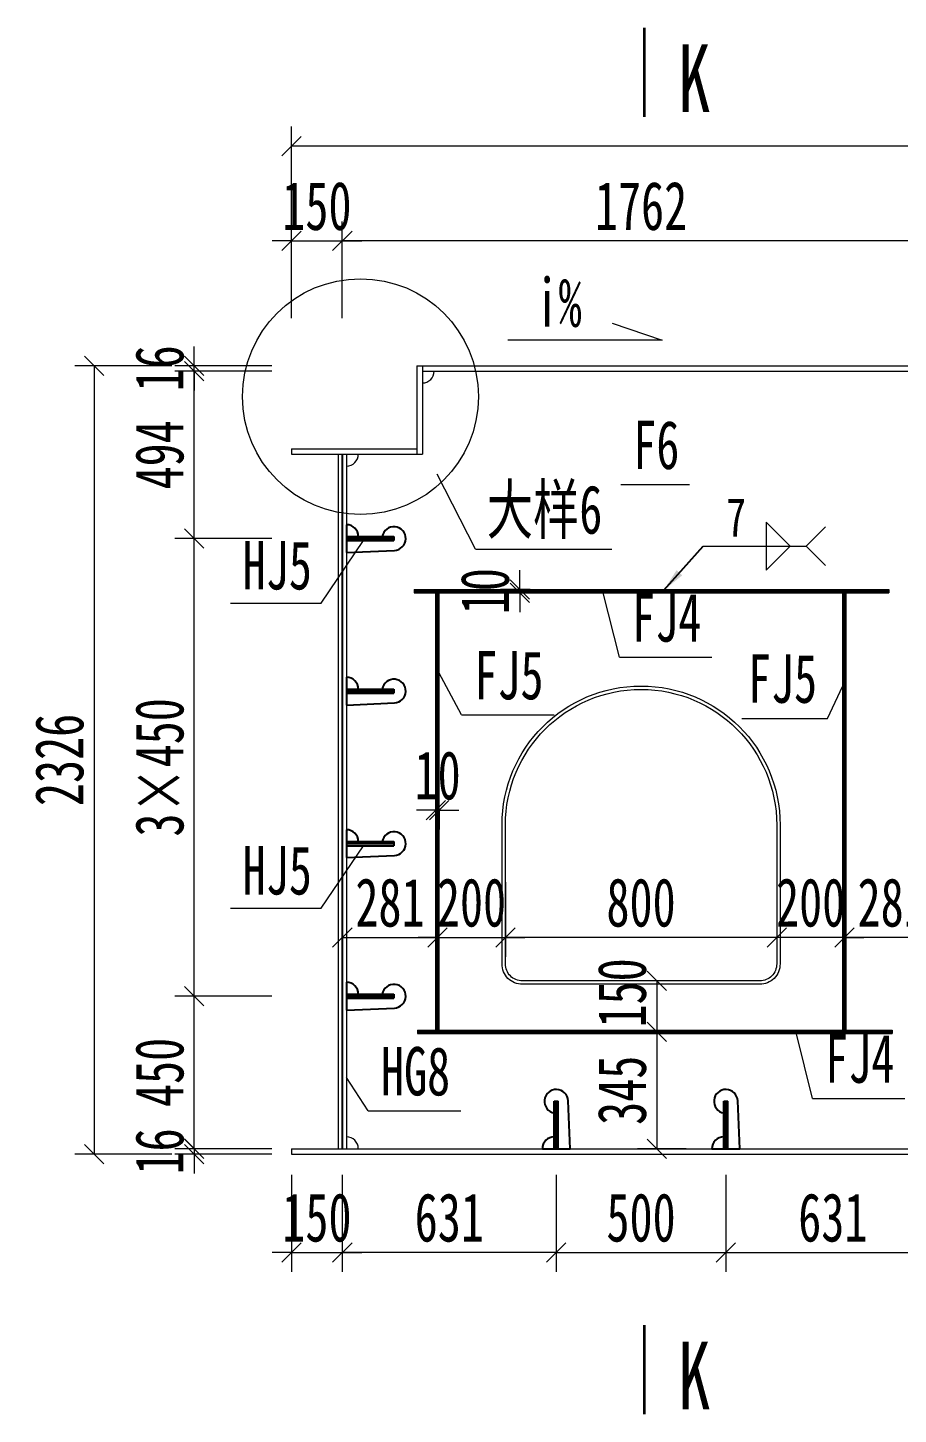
# Model space of a CAD drawing. Header units: millimetres. Extents: x -89049 to 410567, y -307459 to -100425.
# Drawn here: x 258759 to 261326, y -119953 to -115863 of the extents above; entities that cross this region are included whole.
import ezdxf
from ezdxf.enums import TextEntityAlignment as Align

# ---------------------------------------------------------------- set-up
doc = ezdxf.new("R2010")
doc.units = ezdxf.units.MM
doc.layers.get('Defpoints').update_dxf_attribs({"color": 8})
for name, color, linetype, lineweight in [('Dim', 4, 'Continuous', 15), ('文字', 7, 'Continuous', 15), ('粗线', 3, 'Continuous', 35), ('细实线', 4, 'Continuous', 15), ('钢板粗线', 1, 'Continuous', 25), ('钢板细线', 6, 'Continuous', 15)]:
    doc.layers.add(name, color=color, linetype=linetype, lineweight=lineweight)
doc.layers.add('Text', color=4, linetype='Continuous')
doc.styles.add('111', font='', dxfattribs={"width": 0.7})
doc.styles.add('BM_Dim', font='', dxfattribs={"width": 0.85})
doc.styles.add('SMEDI', font='', dxfattribs={"width": 0.75})
doc.styles.get("Standard").update_dxf_attribs({"font": ''})
doc.styles.get('111').set_extended_font_data('仿宋_GB2312')
doc.styles.get('BM_Dim').set_extended_font_data('仿宋_GB2312')
doc.styles.get('SMEDI').set_extended_font_data('仿宋_GB2312')
doc.styles.get('Standard').set_extended_font_data('仿宋_GB2312')
doc.dimstyles.new('200', dxfattribs={"dimscale": 0, "dimtxt": 2.5, "dimasz": 1, "dimexe": 1, "dimexo": 1, "dimgap": 0.6, "dimtad": 1, "dimdec": 0, "dimdsep": 46, "dimtxsty": '111', "dimblk": 'OBLIQUE', "dimcen": 0, "dimclrd": 4, "dimclre": 4, "dimclrt": 4, "dimadec": 1, "dimazin": 2, "dimtfac": 1, "dimtdec": 0, "dimtix": 1, "dimtmove": 2, "dimatfit": 3, "dimfxl": 4, "dimfxlon": 1, "dimtolj": 1, "dimlwd": -1, "dimlwe": -1, "dimarcsym": 0})
doc.dimstyles.new('MSteel_1.0_1.0', dxfattribs={"dimtxt": 3, "dimasz": 1.2, "dimexe": 1, "dimexo": 1, "dimgap": 1, "dimtad": 3, "dimtoh": 1, "dimdec": 0, "dimzin": 0, "dimdsep": 46, "dimtxsty": 'Standard', "dimblk": 'ARCHTICK', "dimcen": 0.09, "dimclrd": 3, "dimclre": 3, "dimadec": 0, "dimazin": 0, "dimtfac": 1, "dimtdec": 4, "dimtofl": 0, "dimtmove": 0, "dimatfit": 3, "dimfxl": 1, "dimtolj": 1, "dimtzin": 0, "dimarcsym": 0})

# ---------------------------------------------------------------- blocks, each defined once
blk = doc.blocks.new('_Oblique')
at = {"color": 0, "linetype": 'ByBlock', "lineweight": -2}
blk.add_line((-0.5, -0.5), (0.5, 0.5), dxfattribs=at)
blk = doc.blocks.new('*D2914')
at = {"layer": 'Defpoints', "color": 0, "transparency": 16777216}
for p in [(260167.6, -118336.1), (260967.6, -118370.6), (260167.6, -118546.4)]:
    blk.add_point(p, dxfattribs=at)
at = {"layer": '细实线', "color": 4, "transparency": 16777216}
for p, q in [((260167.6, -118393.2), (260167.6, -118603.6)), ((260967.6, -118427.7), (260967.6, -118603.6)), ((260967.6, -118546.4), (260167.6, -118546.4))]:
    blk.add_line(p, q, dxfattribs=at)
at = {"layer": '细实线', "color": 4, "transparency": 16777216, "xscale": 57.14285714285715, "yscale": 57.14285714285715, "zscale": 57.14285714285715, "rotation": 180}
blk.add_blockref('_Oblique', (260167.6, -118546.4), dxfattribs=at)
at = {"layer": '细实线', "color": 4, "transparency": 16777216, "xscale": 57.14285714285715, "yscale": 57.14285714285715, "zscale": 57.14285714285715}
blk.add_blockref('_Oblique', (260967.6, -118546.4), dxfattribs=at)
at = {"layer": '细实线', "color": 4, "transparency": 16777216, "insert": (260567.6, -118444.2), "char_height": 142.86, "attachment_point": 5, "style": '111'}
blk.add_mtext('\\A1;800', dxfattribs=at)
blk = doc.blocks.new('*D2915')
at = {"layer": 'Defpoints', "color": 0, "transparency": 16777216}
for p in [(260967.6, -118326.8), (261167.6, -118357.3), (260967.6, -118546.4)]:
    blk.add_point(p, dxfattribs=at)
at = {"layer": '细实线', "color": 4, "transparency": 16777216}
for p, q in [((260967.6, -118383.9), (260967.6, -118603.6)), ((261167.6, -118414.4), (261167.6, -118603.6)), ((260967.6, -118546.4), (260910.5, -118546.4)), ((261167.6, -118546.4), (260967.6, -118546.4)), ((261167.6, -118546.4), (261224.8, -118546.4))]:
    blk.add_line(p, q, dxfattribs=at)
at = {"layer": '细实线', "color": 4, "transparency": 16777216, "xscale": 57.14285714285715, "yscale": 57.14285714285715, "zscale": 57.14285714285715}
blk.add_blockref('_Oblique', (260967.6, -118546.4), dxfattribs=at)
at = {"layer": '细实线', "color": 4, "transparency": 16777216, "xscale": 57.14285714285715, "yscale": 57.14285714285715, "zscale": 57.14285714285715, "rotation": 180}
blk.add_blockref('_Oblique', (261167.6, -118546.4), dxfattribs=at)
at = {"layer": '细实线', "color": 4, "transparency": 16777216, "insert": (261067.6, -118444.2), "char_height": 142.86, "attachment_point": 5, "style": '111'}
blk.add_mtext('\\A1;200', dxfattribs=at)
blk = doc.blocks.new('*D2916')
at = {"layer": 'Defpoints', "color": 0, "transparency": 16777216}
for p in [(259967.6, -118316.7), (260167.6, -118326.8), (260167.6, -118546.4)]:
    blk.add_point(p, dxfattribs=at)
at = {"layer": '细实线', "color": 4, "transparency": 16777216}
for p, q in [((259967.6, -118373.8), (259967.6, -118603.6)), ((260167.6, -118383.9), (260167.6, -118603.6)), ((259967.6, -118546.4), (259910.5, -118546.4)), ((259967.6, -118546.4), (260167.6, -118546.4)), ((260167.6, -118546.4), (260224.8, -118546.4))]:
    blk.add_line(p, q, dxfattribs=at)
at = {"layer": '细实线', "color": 4, "transparency": 16777216, "xscale": 57.14285714285715, "yscale": 57.14285714285715, "zscale": 57.14285714285715}
blk.add_blockref('_Oblique', (259967.6, -118546.4), dxfattribs=at)
at = {"layer": '细实线', "color": 4, "transparency": 16777216, "xscale": 57.14285714285715, "yscale": 57.14285714285715, "zscale": 57.14285714285715, "rotation": 180}
blk.add_blockref('_Oblique', (260167.6, -118546.4), dxfattribs=at)
at = {"layer": '细实线', "color": 4, "transparency": 16777216, "insert": (260067.6, -118444.2), "char_height": 142.86, "attachment_point": 5, "style": '111'}
blk.add_mtext('\\A1;200', dxfattribs=at)
blk = doc.blocks.new('*D2917')
at = {"layer": 'Defpoints', "color": 0, "transparency": 16777216}
for p in [(261167.6, -118329.6), (261448.5, -118350.5), (261167.6, -118546.4)]:
    blk.add_point(p, dxfattribs=at)
at = {"layer": '细实线', "color": 4, "transparency": 16777216}
for p, q in [((261167.6, -118386.8), (261167.6, -118603.6)), ((261448.5, -118407.7), (261448.5, -118603.6)), ((261448.5, -118546.4), (261167.6, -118546.4))]:
    blk.add_line(p, q, dxfattribs=at)
at = {"layer": '细实线', "color": 4, "transparency": 16777216, "xscale": 57.14285714285715, "yscale": 57.14285714285715, "zscale": 57.14285714285715, "rotation": 180}
blk.add_blockref('_Oblique', (261167.6, -118546.4), dxfattribs=at)
at = {"layer": '细实线', "color": 4, "transparency": 16777216, "xscale": 57.14285714285715, "yscale": 57.14285714285715, "zscale": 57.14285714285715}
blk.add_blockref('_Oblique', (261448.5, -118546.4), dxfattribs=at)
at = {"layer": '细实线', "color": 4, "transparency": 16777216, "insert": (261308.1, -118444.2), "char_height": 142.86, "attachment_point": 5, "style": '111'}
blk.add_mtext('\\A1;281', dxfattribs=at)
blk = doc.blocks.new('*D2918')
at = {"layer": 'Defpoints', "color": 0, "transparency": 16777216}
for p in [(259967.6, -118316.7), (259686.7, -118346.1), (259967.6, -118546.4)]:
    blk.add_point(p, dxfattribs=at)
at = {"layer": '细实线', "color": 4, "transparency": 16777216}
for p, q in [((259967.6, -118373.8), (259967.6, -118603.6)), ((259686.7, -118403.2), (259686.7, -118603.6)), ((259686.7, -118546.4), (259967.6, -118546.4))]:
    blk.add_line(p, q, dxfattribs=at)
at = {"layer": '细实线', "color": 4, "transparency": 16777216, "xscale": 57.14285714285715, "yscale": 57.14285714285715, "zscale": 57.14285714285715, "rotation": 180}
blk.add_blockref('_Oblique', (259686.7, -118546.4), dxfattribs=at)
at = {"layer": '细实线', "color": 4, "transparency": 16777216, "xscale": 57.14285714285715, "yscale": 57.14285714285715, "zscale": 57.14285714285715}
blk.add_blockref('_Oblique', (259967.6, -118546.4), dxfattribs=at)
at = {"layer": '细实线', "color": 4, "transparency": 16777216, "insert": (259827.2, -118444.2), "char_height": 142.86, "attachment_point": 5, "style": '111'}
blk.add_mtext('\\A1;281', dxfattribs=at)
blk = doc.blocks.new('*D2891')
at = {"layer": 'Defpoints', "color": 0, "transparency": 16777216}
for p in [(259250.2, -119185.9), (259698.7, -119169.9), (259698.9, -119185.9)]:
    blk.add_point(p, dxfattribs=at)
at = {"layer": '细实线', "color": 4, "transparency": 16777216}
for p, q in [((259250.2, -119169.9), (259250.2, -119112.8)), ((259478.7, -119169.9), (259193, -119169.9)), ((259478.7, -119185.9), (259193, -119185.9)), ((259250.2, -119169.9), (259250.2, -119185.9)), ((259250.2, -119185.9), (259250.2, -119243.1))]:
    blk.add_line(p, q, dxfattribs=at)
at = {"layer": '细实线', "color": 4, "transparency": 16777216, "xscale": 57.14285714285715, "yscale": 57.14285714285715, "zscale": 57.14285714285715}
for p, rotation in [((259250.2, -119169.9), 270), ((259250.2, -119185.9), 90)]:
    blk.add_blockref('_Oblique', p, dxfattribs=dict(at, rotation=rotation))
at = {"layer": '细实线', "color": 4, "transparency": 16777216, "insert": (259147.9, -119177.9), "char_height": 142.86, "attachment_point": 5, "rotation": 90, "style": '111'}
blk.add_mtext('\\A1;16', dxfattribs=at)
blk = doc.blocks.new('*D2893')
at = {"layer": 'Defpoints', "color": 0, "transparency": 16777216}
for p in [(259250.2, -117369.9), (259698.7, -117369.9), (259536.7, -118719.9)]:
    blk.add_point(p, dxfattribs=at)
at = {"layer": '细实线', "color": 4, "transparency": 16777216}
for p, q in [((259478.7, -117369.9), (259193, -117369.9)), ((259250.2, -118719.9), (259250.2, -117369.9)), ((259478.7, -118719.9), (259193, -118719.9))]:
    blk.add_line(p, q, dxfattribs=at)
at = {"layer": '细实线', "color": 4, "transparency": 16777216, "xscale": 57.14285714285715, "yscale": 57.14285714285715, "zscale": 57.14285714285715}
for p, rotation in [((259250.2, -117369.9), 90), ((259250.2, -118719.9), 270)]:
    blk.add_blockref('_Oblique', p, dxfattribs=dict(at, rotation=rotation))
at = {"layer": '细实线', "color": 4, "transparency": 16777216, "insert": (259147.9, -118044.9), "char_height": 142.857, "attachment_point": 5, "rotation": 90, "style": '111'}
blk.add_mtext('\\A1;\\f仿宋_GB2312|b0|i0|c134|p49;3×450', dxfattribs=at)
blk = doc.blocks.new('*D2892')
at = {"layer": 'Defpoints', "color": 0, "transparency": 16777216}
for p in [(259250.2, -118719.9), (259698.7, -118719.9), (259698.7, -119169.8)]:
    blk.add_point(p, dxfattribs=at)
at = {"layer": '细实线', "color": 4, "transparency": 16777216}
for p, q in [((259478.7, -118719.9), (259193, -118719.9)), ((259250.2, -119169.8), (259250.2, -118719.9)), ((259478.7, -119169.8), (259193, -119169.8))]:
    blk.add_line(p, q, dxfattribs=at)
at = {"layer": '细实线', "color": 4, "transparency": 16777216, "xscale": 57.14285714285715, "yscale": 57.14285714285715, "zscale": 57.14285714285715}
for p, rotation in [((259250.2, -118719.9), 90), ((259250.2, -119169.8), 270)]:
    blk.add_blockref('_Oblique', p, dxfattribs=dict(at, rotation=rotation))
at = {"layer": '细实线', "color": 4, "transparency": 16777216, "insert": (259147.9, -118944.9), "char_height": 142.86, "attachment_point": 5, "rotation": 90, "style": '111'}
blk.add_mtext('\\A1;450', dxfattribs=at)
blk = doc.blocks.new('*D2894')
at = {"layer": 'Defpoints', "color": 0, "transparency": 16777216}
for p in [(259250.2, -116875.9), (259922.7, -116875.9), (259698.7, -117369.9)]:
    blk.add_point(p, dxfattribs=at)
at = {"layer": '细实线', "color": 4, "transparency": 16777216}
for p, q in [((259478.7, -116875.9), (259193, -116875.9)), ((259250.2, -117369.9), (259250.2, -116875.9)), ((259478.7, -117369.9), (259193, -117369.9))]:
    blk.add_line(p, q, dxfattribs=at)
at = {"layer": '细实线', "color": 4, "transparency": 16777216, "xscale": 57.14285714285715, "yscale": 57.14285714285715, "zscale": 57.14285714285715}
for p, rotation in [((259250.2, -116875.9), 90), ((259250.2, -117369.9), 270)]:
    blk.add_blockref('_Oblique', p, dxfattribs=dict(at, rotation=rotation))
at = {"layer": '细实线', "color": 4, "transparency": 16777216, "insert": (259147.9, -117122.9), "char_height": 142.86, "attachment_point": 5, "rotation": 90, "style": '111'}
blk.add_mtext('\\A1;494', dxfattribs=at)
blk = doc.blocks.new('*D2895')
at = {"layer": 'Defpoints', "color": 0, "transparency": 16777216}
for p in [(259250.2, -116859.9), (259698.7, -116859.9), (259698.7, -116875.9)]:
    blk.add_point(p, dxfattribs=at)
at = {"layer": '细实线', "color": 4, "transparency": 16777216}
for p, q in [((259250.2, -116859.9), (259250.2, -116802.8)), ((259478.7, -116859.9), (259193, -116859.9)), ((259250.2, -116875.9), (259250.2, -116859.9)), ((259478.7, -116875.9), (259193, -116875.9)), ((259250.2, -116875.9), (259250.2, -116933.1))]:
    blk.add_line(p, q, dxfattribs=at)
at = {"layer": '细实线', "color": 4, "transparency": 16777216, "xscale": 57.14285714285715, "yscale": 57.14285714285715, "zscale": 57.14285714285715}
for p, rotation in [((259250.2, -116859.9), 270), ((259250.2, -116875.9), 90)]:
    blk.add_blockref('_Oblique', p, dxfattribs=dict(at, rotation=rotation))
at = {"layer": '细实线', "color": 4, "transparency": 16777216, "insert": (259147.9, -116867.9), "char_height": 142.86, "attachment_point": 5, "rotation": 90, "style": '111'}
blk.add_mtext('\\A1;16', dxfattribs=at)
blk = doc.blocks.new('*D2896')
at = {"layer": 'Defpoints', "color": 0, "transparency": 16777216}
for p in [(259906.7, -116859.9), (258955, -119185.9), (259536.7, -119185.9)]:
    blk.add_point(p, dxfattribs=at)
at = {"layer": '细实线', "color": 4, "transparency": 16777216}
for p, q in [((259183.6, -116859.9), (258897.9, -116859.9)), ((258955, -116859.9), (258955, -119185.9)), ((259183.6, -119185.9), (258897.9, -119185.9))]:
    blk.add_line(p, q, dxfattribs=at)
at = {"layer": '细实线', "color": 4, "transparency": 16777216, "xscale": 57.14285714285715, "yscale": 57.14285714285715, "zscale": 57.14285714285715}
for p, rotation in [((258955, -116859.9), 90), ((258955, -119185.9), 270)]:
    blk.add_blockref('_Oblique', p, dxfattribs=dict(at, rotation=rotation))
at = {"layer": '细实线', "color": 4, "transparency": 16777216, "insert": (258852.8, -118022.9), "char_height": 142.86, "attachment_point": 5, "rotation": 90, "style": '111'}
blk.add_mtext('\\A1;2326', dxfattribs=at)
blk = doc.blocks.new('*D2897')
at = {"layer": 'Defpoints', "color": 0, "transparency": 16777216}
for p in [(260755.6, -118824.9), (260614, -119170.1), (260758, -119170.1)]:
    blk.add_point(p, dxfattribs=at)
at = {"layer": '细实线', "color": 4, "transparency": 16777216}
for p, q in [((260698.4, -118824.9), (260556.9, -118824.9)), ((260614, -118824.9), (260614, -119170.1)), ((260700.9, -119170.1), (260556.9, -119170.1))]:
    blk.add_line(p, q, dxfattribs=at)
at = {"layer": '细实线', "color": 4, "transparency": 16777216, "xscale": 57.14285714285715, "yscale": 57.14285714285715, "zscale": 57.14285714285715}
for p, rotation in [((260614, -118824.9), 90), ((260614, -119170.1), 270)]:
    blk.add_blockref('_Oblique', p, dxfattribs=dict(at, rotation=rotation))
at = {"layer": '细实线', "color": 4, "transparency": 16777216, "insert": (260511.8, -118997.5), "char_height": 142.86, "attachment_point": 5, "rotation": 90, "style": '111'}
blk.add_mtext('\\A1;345', dxfattribs=at)
blk = doc.blocks.new('*D2898')
at = {"layer": 'Defpoints', "color": 0, "transparency": 16777216}
for p in [(260757, -118674.9), (260614, -118824.9), (260755.6, -118824.9)]:
    blk.add_point(p, dxfattribs=at)
at = {"layer": '细实线', "color": 4, "transparency": 16777216}
for p, q in [((260699.9, -118674.9), (260556.9, -118674.9)), ((260614, -118674.9), (260614, -118824.9)), ((260698.4, -118824.9), (260556.9, -118824.9))]:
    blk.add_line(p, q, dxfattribs=at)
at = {"layer": '细实线', "color": 4, "transparency": 16777216, "xscale": 57.14285714285715, "yscale": 57.14285714285715, "zscale": 57.14285714285715}
for p, rotation in [((260614, -118674.9), 90), ((260614, -118824.9), 270)]:
    blk.add_blockref('_Oblique', p, dxfattribs=dict(at, rotation=rotation))
at = {"layer": '细实线', "color": 4, "transparency": 16777216, "insert": (260511.8, -118710.2), "char_height": 142.86, "attachment_point": 5, "rotation": 90, "style": '111'}
blk.add_mtext('\\A1;150', dxfattribs=at)
blk = doc.blocks.new('*D2921')
at = {"layer": 'Defpoints', "color": 0, "transparency": 16777216}
for p in [(260209.9, -117529.9), (260297.6, -117519.9), (260297.6, -117529.9)]:
    blk.add_point(p, dxfattribs=at)
at = {"layer": '细实线', "color": 4, "transparency": 16777216}
for p, q in [((260209.9, -117519.9), (260209.9, -117462.8)), ((260240.5, -117519.9), (260152.8, -117519.9)), ((260240.5, -117529.9), (260152.8, -117529.9)), ((260209.9, -117519.9), (260209.9, -117529.9)), ((260209.9, -117529.9), (260209.9, -117587.1))]:
    blk.add_line(p, q, dxfattribs=at)
at = {"layer": '细实线', "color": 4, "transparency": 16777216, "xscale": 57.14285714285715, "yscale": 57.14285714285715, "zscale": 57.14285714285715}
for p, rotation in [((260209.9, -117519.9), 270), ((260209.9, -117529.9), 90)]:
    blk.add_blockref('_Oblique', p, dxfattribs=dict(at, rotation=rotation))
at = {"layer": '细实线', "color": 4, "transparency": 16777216, "insert": (260107.7, -117524.9), "char_height": 142.86, "attachment_point": 5, "rotation": 90, "style": '111'}
blk.add_mtext('\\A1;10', dxfattribs=at)
blk = doc.blocks.new('*D2925')
at = {"layer": 'Defpoints', "color": 0, "transparency": 16777216}
for p in [(259962.6, -118117.9), (259972.6, -118117.9), (259972.6, -118171.3)]:
    blk.add_point(p, dxfattribs=at)
at = {"layer": '细实线', "color": 4, "transparency": 16777216}
for p, q in [((259962.6, -118171.3), (259905.5, -118171.3)), ((259962.6, -118171.3), (259962.6, -118228.4)), ((259962.6, -118171.3), (259972.6, -118171.3)), ((259972.6, -118171.3), (259972.6, -118228.4)), ((259972.6, -118171.3), (260029.8, -118171.3))]:
    blk.add_line(p, q, dxfattribs=at)
at = {"layer": '细实线', "color": 4, "transparency": 16777216, "xscale": 57.14285714285715, "yscale": 57.14285714285715, "zscale": 57.14285714285715}
blk.add_blockref('_Oblique', (259962.6, -118171.3), dxfattribs=at)
at = {"layer": '细实线', "color": 4, "transparency": 16777216, "xscale": 57.14285714285715, "yscale": 57.14285714285715, "zscale": 57.14285714285715, "rotation": 180}
blk.add_blockref('_Oblique', (259972.6, -118171.3), dxfattribs=at)
at = {"layer": '细实线', "color": 4, "transparency": 16777216, "insert": (259967.6, -118069.1), "char_height": 142.86, "attachment_point": 5, "style": '111'}
blk.add_mtext('\\A1;10', dxfattribs=at)
blk = doc.blocks.new('_ArchTick')
at = {"color": 0, "linetype": 'ByBlock', "const_width": 0.15}
blk.add_lwpolyline([(-0.5, -0.5), (0.5, 0.5)], dxfattribs=at)
blk = doc.blocks.new('角焊缝2')
at = {"layer": 'Dim'}
blk.add_line((-3138.009, 370.223), (-3132.704, 370.223), dxfattribs=at)
blk.add_lwpolyline([(-3134.754, 371.455), (-3134.754, 368.992), (-3133.523, 370.223)], close=True, dxfattribs=at)
blk.add_lwpolyline([(-3131.704, 369.223), (-3132.704, 370.223), (-3131.704, 371.223)], dxfattribs=at)
blk = doc.blocks.new('12-140加劲 有过焊孔')
at = {"layer": 'Defpoints'}
blk.add_line((0, 0), (0, 140), dxfattribs=at)
at = {"layer": '钢板粗线', "color": 7}
for p, q in [((-6, 0), (-6, 140)), ((-6, 140), (6, 140)), ((6, 0), (6, 140)), ((41, 0), (35, 141.5)), ((-41, 0), (41, 0))]:
    blk.add_line(p, q, dxfattribs=at)
for centre, start, end in [((0, 140), 2.441, 260.1291), ((-6, 0), 90, 180)]:
    blk.add_arc(centre, 35, start, end, dxfattribs=at)
blk = doc.blocks.new('*D2929')
at = {"layer": 'Defpoints', "color": 0, "transparency": 16777216}
for p in [(259536.7, -119169.9), (259686.7, -119169.9), (259686.7, -119475.7)]:
    blk.add_point(p, dxfattribs=at)
at = {"layer": '细实线', "color": 4, "transparency": 16777216}
for p, q in [((259536.7, -119247.1), (259536.7, -119532.8)), ((259686.7, -119247.1), (259686.7, -119532.8)), ((259536.7, -119475.7), (259479.6, -119475.7)), ((259536.7, -119475.7), (259686.7, -119475.7)), ((259686.7, -119475.7), (259743.8, -119475.7))]:
    blk.add_line(p, q, dxfattribs=at)
at = {"layer": '细实线', "color": 4, "transparency": 16777216, "xscale": 57.14285714285715, "yscale": 57.14285714285715, "zscale": 57.14285714285715}
blk.add_blockref('_Oblique', (259536.7, -119475.7), dxfattribs=at)
at = {"layer": '细实线', "color": 4, "transparency": 16777216, "xscale": 57.14285714285715, "yscale": 57.14285714285715, "zscale": 57.14285714285715, "rotation": 180}
blk.add_blockref('_Oblique', (259686.7, -119475.7), dxfattribs=at)
at = {"layer": '细实线', "color": 4, "transparency": 16777216, "insert": (259611.7, -119373.4), "char_height": 142.86, "attachment_point": 5, "style": '111'}
blk.add_mtext('\\A1;150', dxfattribs=at)
blk = doc.blocks.new('*D2930')
at = {"layer": 'Defpoints', "color": 0, "transparency": 16777216}
for p in [(259686.7, -119169.9), (260317.6, -119169.9), (259686.7, -119475.7)]:
    blk.add_point(p, dxfattribs=at)
at = {"layer": '细实线', "color": 4, "transparency": 16777216}
for p, q in [((259686.7, -119247.1), (259686.7, -119532.8)), ((260317.6, -119247.1), (260317.6, -119532.8)), ((260317.6, -119475.7), (259686.7, -119475.7))]:
    blk.add_line(p, q, dxfattribs=at)
at = {"layer": '细实线', "color": 4, "transparency": 16777216, "xscale": 57.14285714285715, "yscale": 57.14285714285715, "zscale": 57.14285714285715, "rotation": 180}
blk.add_blockref('_Oblique', (259686.7, -119475.7), dxfattribs=at)
at = {"layer": '细实线', "color": 4, "transparency": 16777216, "xscale": 57.14285714285715, "yscale": 57.14285714285715, "zscale": 57.14285714285715}
blk.add_blockref('_Oblique', (260317.6, -119475.7), dxfattribs=at)
at = {"layer": '细实线', "color": 4, "transparency": 16777216, "insert": (260002.2, -119373.4), "char_height": 142.86, "attachment_point": 5, "style": '111'}
blk.add_mtext('\\A1;631', dxfattribs=at)
blk = doc.blocks.new('*D2931')
at = {"layer": 'Defpoints', "color": 0, "transparency": 16777216}
for p in [(260317.6, -119169.9), (260817.6, -119169.9), (260817.6, -119475.7)]:
    blk.add_point(p, dxfattribs=at)
at = {"layer": '细实线', "color": 4, "transparency": 16777216}
for p, q in [((260317.6, -119247.1), (260317.6, -119532.8)), ((260817.6, -119247.1), (260817.6, -119532.8)), ((260317.6, -119475.7), (260817.6, -119475.7))]:
    blk.add_line(p, q, dxfattribs=at)
at = {"layer": '细实线', "color": 4, "transparency": 16777216, "xscale": 57.14285714285715, "yscale": 57.14285714285715, "zscale": 57.14285714285715, "rotation": 180}
blk.add_blockref('_Oblique', (260317.6, -119475.7), dxfattribs=at)
at = {"layer": '细实线', "color": 4, "transparency": 16777216, "xscale": 57.14285714285715, "yscale": 57.14285714285715, "zscale": 57.14285714285715}
blk.add_blockref('_Oblique', (260817.6, -119475.7), dxfattribs=at)
at = {"layer": '细实线', "color": 4, "transparency": 16777216, "insert": (260567.6, -119373.4), "char_height": 142.86, "attachment_point": 5, "style": '111'}
blk.add_mtext('\\A1;500', dxfattribs=at)
blk = doc.blocks.new('*D2933')
at = {"layer": 'Defpoints', "color": 0, "transparency": 16777216}
for p in [(260817.6, -119169.9), (261448.5, -119169.9), (261448.5, -119475.7)]:
    blk.add_point(p, dxfattribs=at)
at = {"layer": '细实线', "color": 4, "transparency": 16777216}
for p, q in [((260817.6, -119247.1), (260817.6, -119532.8)), ((261448.5, -119247.1), (261448.5, -119532.8)), ((260817.6, -119475.7), (261448.5, -119475.7))]:
    blk.add_line(p, q, dxfattribs=at)
at = {"layer": '细实线', "color": 4, "transparency": 16777216, "xscale": 57.14285714285715, "yscale": 57.14285714285715, "zscale": 57.14285714285715, "rotation": 180}
blk.add_blockref('_Oblique', (260817.6, -119475.7), dxfattribs=at)
at = {"layer": '细实线', "color": 4, "transparency": 16777216, "xscale": 57.14285714285715, "yscale": 57.14285714285715, "zscale": 57.14285714285715}
blk.add_blockref('_Oblique', (261448.5, -119475.7), dxfattribs=at)
at = {"layer": '细实线', "color": 4, "transparency": 16777216, "insert": (261133.1, -119373.4), "char_height": 142.86, "attachment_point": 5, "style": '111'}
blk.add_mtext('\\A1;631', dxfattribs=at)
blk = doc.blocks.new('*D2943')
at = {"layer": 'Defpoints', "color": 0, "transparency": 16777216}
for p in [(259686.7, -116491.4), (259536.7, -117104.9), (259686.7, -117120.9)]:
    blk.add_point(p, dxfattribs=at)
at = {"layer": '细实线', "color": 4, "transparency": 16777216}
for p, q in [((259536.7, -116720), (259536.7, -116434.3)), ((259686.7, -116720), (259686.7, -116434.3)), ((259536.7, -116491.4), (259479.6, -116491.4)), ((259536.7, -116491.4), (259686.7, -116491.4)), ((259686.7, -116491.4), (259743.8, -116491.4))]:
    blk.add_line(p, q, dxfattribs=at)
at = {"layer": '细实线', "color": 4, "transparency": 16777216, "xscale": 57.14285714285715, "yscale": 57.14285714285715, "zscale": 57.14285714285715}
blk.add_blockref('_Oblique', (259536.7, -116491.4), dxfattribs=at)
at = {"layer": '细实线', "color": 4, "transparency": 16777216, "xscale": 57.14285714285715, "yscale": 57.14285714285715, "zscale": 57.14285714285715, "rotation": 180}
blk.add_blockref('_Oblique', (259686.7, -116491.4), dxfattribs=at)
at = {"layer": '细实线', "color": 4, "transparency": 16777216, "insert": (259611.7, -116389.2), "char_height": 142.86, "attachment_point": 5, "style": '111'}
blk.add_mtext('\\A1;150', dxfattribs=at)
blk = doc.blocks.new('*D2944')
at = {"layer": 'Defpoints', "color": 0, "transparency": 16777216}
for p in [(259686.7, -116491.4), (261448.5, -117104.7), (259686.7, -117120.9)]:
    blk.add_point(p, dxfattribs=at)
at = {"layer": '细实线', "color": 4, "transparency": 16777216}
for p, q in [((259686.7, -116720), (259686.7, -116434.3)), ((261448.5, -116720), (261448.5, -116434.3)), ((261448.5, -116491.4), (259686.7, -116491.4))]:
    blk.add_line(p, q, dxfattribs=at)
at = {"layer": '细实线', "color": 4, "transparency": 16777216, "xscale": 57.14285714285715, "yscale": 57.14285714285715, "zscale": 57.14285714285715, "rotation": 180}
blk.add_blockref('_Oblique', (259686.7, -116491.4), dxfattribs=at)
at = {"layer": '细实线', "color": 4, "transparency": 16777216, "xscale": 57.14285714285715, "yscale": 57.14285714285715, "zscale": 57.14285714285715}
blk.add_blockref('_Oblique', (261448.5, -116491.4), dxfattribs=at)
at = {"layer": '细实线', "color": 4, "transparency": 16777216, "insert": (260567.6, -116389.2), "char_height": 142.86, "attachment_point": 5, "style": '111'}
blk.add_mtext('\\A1;1762', dxfattribs=at)
blk = doc.blocks.new('*D2949')
at = {"layer": 'Defpoints', "color": 0, "transparency": 16777216}
for p in [(259536.7, -116211.8), (268370.6, -116859.9), (259536.7, -117104.9)]:
    blk.add_point(p, dxfattribs=at)
at = {"layer": '细实线', "color": 4, "transparency": 16777216}
for p, q in [((259536.7, -116440.3), (259536.7, -116154.6)), ((268370.6, -116440.3), (268370.6, -116154.6)), ((268370.6, -116211.8), (259536.7, -116211.8))]:
    blk.add_line(p, q, dxfattribs=at)
at = {"layer": '细实线', "color": 4, "transparency": 16777216, "xscale": 57.14285714285715, "yscale": 57.14285714285715, "zscale": 57.14285714285715, "rotation": 180}
blk.add_blockref('_Oblique', (259536.7, -116211.8), dxfattribs=at)
at = {"layer": '细实线', "color": 4, "transparency": 16777216, "xscale": 57.14285714285715, "yscale": 57.14285714285715, "zscale": 57.14285714285715}
blk.add_blockref('_Oblique', (268370.6, -116211.8), dxfattribs=at)
at = {"layer": '细实线', "color": 4, "transparency": 16777216, "insert": (263953.7, -116109.5), "char_height": 142.86, "attachment_point": 5, "style": '111'}
blk.add_mtext('\\A1;8834', dxfattribs=at)

msp = doc.modelspace()

# ---------------------------------------------------------------- linework, layer by layer
at = {"layer": 'Defpoints'}
for p, q in [((259686.7, -117120.9), (259686.7, -119169.9)), ((259898.6, -117524.9), (261298.7, -117524.9)), ((259967.6, -118824.9), (259967.6, -117524.9)), ((261167.6, -118824.9), (261167.6, -117524.9)), ((259908, -118824.9), (261308, -118824.9))]:
    msp.add_line(p, q, dxfattribs=at)
at = {"layer": '粗线'}
for p, q in [((260578, -116126.1), (260578, -115862.8)), ((260578, -119953.3), (260578, -119690))]:
    msp.add_line(p, q, dxfattribs=at)
at = {"layer": '细实线'}
for p, q in [((260482.1, -116734.4), (260629.4, -116784.2)), ((260629.4, -116784.2), (260174.7, -116784.2)), ((260079.7, -117401.3), (259966, -117180.3)), ((260507.6, -117210.7), (260710.9, -117210.7)), ((259624.2, -117560.5), (259749.5, -117376)), ((260079.7, -117401.3), (260481.5, -117401.3)), ((259356.5, -117560.5), (259624.2, -117560.5)), ((260503.8, -117719.9), (260456.3, -117529.9)), ((260503.8, -117719.9), (260776.3, -117719.9)), ((260038.5, -117890.1), (259971.6, -117764.8)), ((261117.7, -117900.3), (261162.6, -117803.9)), ((260038.5, -117890.1), (260311.1, -117890.1)), ((260864.7, -117900.3), (261117.7, -117900.3)), ((259624.2, -118460.5), (259749.5, -118276)), ((259356.5, -118460.5), (259624.2, -118460.5)), ((261073.1, -119021.3), (261025.6, -118831.3)), ((259763.2, -119058.6), (259698.7, -118960.1)), ((261073.1, -119021.3), (261345.6, -119021.3)), ((259763.2, -119058.6), (260035.7, -119058.6))]:
    msp.add_line(p, q, dxfattribs=at)
msp.add_circle((259740.1, -116951.1), 347.8, dxfattribs=at)
at = {"layer": '钢板细线'}
for p, q in [((259906.7, -116859.9), (259906.7, -117120.9)), ((259906.7, -116859.9), (268370.6, -116859.9)), ((259922.7, -116859.9), (259922.7, -117120.9)), ((259922.7, -116875.9), (268370.6, -116875.9)), ((259536.7, -117104.9), (259906.7, -117104.9)), ((259536.7, -117104.9), (259536.7, -117120.9)), ((259536.7, -117120.9), (259922.7, -117120.9)), ((259674.7, -117120.9), (259674.7, -119169.9)), ((259698.7, -117120.9), (259698.7, -119169.9)), ((259898.6, -117519.9), (261298.6, -117519.9)), ((259898.6, -117519.9), (259898.6, -117529.9)), ((259898.6, -117529.9), (261298.7, -117529.9)), ((259962.6, -118819.9), (259962.6, -117529.9)), ((259972.6, -118819.9), (259972.6, -117529.9)), ((261162.6, -118819.9), (261162.6, -117529.9)), ((261172.6, -118819.9), (261172.6, -117529.9)), ((261298.6, -117519.9), (261298.6, -117529.9)), ((259907.9, -118819.9), (261308, -118819.9)), ((259907.9, -118819.9), (259907.9, -118829.9)), ((261308, -118819.9), (261308, -118829.9)), ((259908, -118829.9), (261308.1, -118829.9)), ((259536.7, -119169.9), (268370.6, -119169.9)), ((259536.7, -119169.9), (259536.7, -119185.9)), ((259536.7, -119185.9), (268370.6, -119185.9))]:
    msp.add_line(p, q, dxfattribs=at)
at = {"layer": '钢板细线', "elevation": 0}
for points in [[(260917.6, -118684.9), (260217.6, -118684.9, -0.414214), (260157.6, -118624.9), (260157.6, -118214.9, -1), (260977.6, -118214.9), (260977.6, -118624.9, -0.414214)], [(260917.6, -118674.9), (260217.6, -118674.9, -0.414214), (260167.6, -118624.9), (260167.6, -118214.9, -1), (260967.6, -118214.9), (260967.6, -118624.9, -0.414214)]]:
    msp.add_lwpolyline(points, format="xyb", close=True, dxfattribs=at)
at = {"layer": '钢板细线'}
for centre, start, end in [((259922.7, -116875.9), 270, 0), ((259698.7, -117120.9), 270, 0), ((259698.7, -119169.9), 0, 90)]:
    msp.add_arc(centre, 35, start, end, dxfattribs=at)

# ---------------------------------------------------------------- block references
at = {"layer": '细实线', "color": 8, "xscale": 57.1428571428572, "yscale": 57.1428571428572, "zscale": 57.1428571428572}
msp.add_blockref('角焊缝2', (440065.7, -138547.9), dxfattribs=at)
at = {"layer": '钢板细线'}
for p, rotation in [((259698.7, -117369.9), 270), ((259698.7, -117819.9), 270), ((259698.7, -118269.9), 270), ((259698.7, -118719.9), 270), ((260317.6, -119169.9), 359.9999999999943), ((260817.6, -119169.9), 359.9999999999943)]:
    msp.add_blockref('12-140加劲 有过焊孔', p, dxfattribs=dict(at, rotation=rotation))

# ---------------------------------------------------------------- texts
at = {"layer": 'Text', "style": 'SMEDI', "width": 0.75}
msp.add_text('7', height=114.3, dxfattribs=at).set_placement((260819, -117306.8), align=Align.MIDDLE_LEFT)
at = {"layer": '文字', "style": 'BM_Dim', "width": 0.7}
for p in [(260724.7, -116111.8), (260724.7, -119939)]:
    msp.add_text('K', height=200, dxfattribs=at).set_placement(p, align=Align.CENTER)
for s, p in [('i%', (260324.6, -116787.7)), ('F6', (260612.5, -117207.6)), ('大样6', (260283, -117398.2)), ('HJ5', (259495, -117562.8)), ('FJ4', (260643.3, -117716.9)), ('FJ5', (260178, -117887)), ('FJ5', (260984.7, -117897.3)), ('HJ5', (259495, -118462.8)), ('HG8', (259902.7, -119055.5)), ('FJ4', (261212.6, -119018.3))]:
    msp.add_text(s, height=142.86, dxfattribs=at).set_placement(p, align=Align.BOTTOM_CENTER)

# ---------------------------------------------------------------- dimensions: what is measured, and where the dimension line sits
at = {"layer": '细实线'}
for base, p1, p2, picture, middle in [((259536.7, -116211.8), (268370.6, -116859.9), (259536.7, -117104.9), '*D2949', (263953.7, -116109.5)), ((259686.7, -116491.4), (259536.7, -117104.9), (259686.7, -117120.9), '*D2943', (259611.7, -116389.2)), ((259972.6, -118171.3), (259962.6, -118117.9), (259972.6, -118117.9), '*D2925', (259967.6, -118069.1)), ((259967.6, -118546.4), (259686.7, -118346.1), (259967.6, -118316.7), '*D2918', (259827.2, -118444.2)), ((260167.6, -118546.4), (259967.6, -118316.7), (260167.6, -118326.8), '*D2916', (260067.6, -118444.2)), ((259686.7, -119475.7), (259536.7, -119169.9), (259686.7, -119169.9), '*D2929', (259611.7, -119373.4)), ((260817.6, -119475.7), (260317.6, -119169.9), (260817.6, -119169.9), '*D2931', (260567.6, -119373.4)), ((261448.5, -119475.7), (260817.6, -119169.9), (261448.5, -119169.9), '*D2933', (261133.1, -119373.4))]:
    dim = msp.add_linear_dim(base=base, p1=p1, p2=p2, dimstyle='200', override={"dimscale": 57.142857, "dimblk": 'Oblique'}, dxfattribs=at)
    dim.commit()
    dim.dimension.update_dxf_attribs({"geometry": picture, "text_midpoint": middle})
for base, p1, p2, angle, picture, middle in [((259686.7, -116491.4), (261448.5, -117104.7), (259686.7, -117120.9), 180, '*D2944', (260567.6, -116389.2)), ((259250.2, -116859.9), (259698.7, -116875.9), (259698.7, -116859.9), 90, '*D2895', (259147.9, -116867.9)), ((258955, -119185.9), (259906.7, -116859.9), (259536.7, -119185.9), 90, '*D2896', (258852.8, -118022.9)), ((259250.2, -116875.9), (259698.7, -117369.9), (259922.7, -116875.9), 90, '*D2894', (259147.9, -117122.9)), ((260209.9, -117529.9), (260297.6, -117519.9), (260297.6, -117529.9), 90, '*D2921', (260107.7, -117524.9)), ((260167.6, -118546.4), (260967.6, -118370.6), (260167.6, -118336.1), 180, '*D2914', (260567.6, -118444.2)), ((260967.6, -118546.4), (261167.6, -118357.3), (260967.6, -118326.8), 180, '*D2915', (261067.6, -118444.2)), ((261167.6, -118546.4), (261448.5, -118350.5), (261167.6, -118329.6), 180, '*D2917', (261308.1, -118444.2)), ((259250.2, -118719.9), (259698.7, -119169.8), (259698.7, -118719.9), 90, '*D2892', (259147.9, -118944.9)), ((260614, -119170.1), (260755.6, -118824.9), (260758, -119170.1), 90, '*D2897', (260511.8, -118997.5)), ((259250.2, -119185.9), (259698.7, -119169.9), (259698.9, -119185.9), 90, '*D2891', (259147.9, -119177.9)), ((259686.7, -119475.7), (260317.6, -119169.9), (259686.7, -119169.9), 180, '*D2930', (260002.2, -119373.4))]:
    dim = msp.add_linear_dim(base=base, p1=p1, p2=p2, angle=angle, dimstyle='200', override={"dimscale": 57.142857, "dimblk": 'Oblique'}, dxfattribs=at)
    dim.commit()
    dim.dimension.update_dxf_attribs({"geometry": picture, "text_midpoint": middle})
dim = msp.add_linear_dim(base=(259250.2, -117369.9), p1=(259536.7, -118719.9), p2=(259698.7, -117369.9), angle=90, text='\\f仿宋_GB2312|b0|i0|c134|p49;3×450', dimstyle='200', override={"dimscale": 57.142857, "dimtxsty": '111', "dimblk": 'Oblique'}, dxfattribs=at)
dim.commit()
dim.dimension.update_dxf_attribs({"geometry": '*D2893', "text_midpoint": (259147.9, -118044.9)})
dim = msp.add_linear_dim(base=(260614, -118824.9), p1=(260757, -118674.9), p2=(260755.6, -118824.9), angle=90, dimstyle='200', override={"dimscale": 57.142857, "dimblk": 'Oblique'}, dxfattribs=at)
dim.commit()
dim.dimension.update_dxf_attribs({"geometry": '*D2898', "text_midpoint": (260511.8, -118710.2), "dimtype": 160})

# ---------------------------------------------------------------- leaders
at = {"layer": 'Dim'}
msp.add_leader([(260635, -117521.9), (260750.9, -117392.3)], dimstyle='MSteel_1.0_1.0', override={"dimscale": 57.142857, "dimclrd": 256}, dxfattribs=at)

doc.saveas('drawing.dxf')
